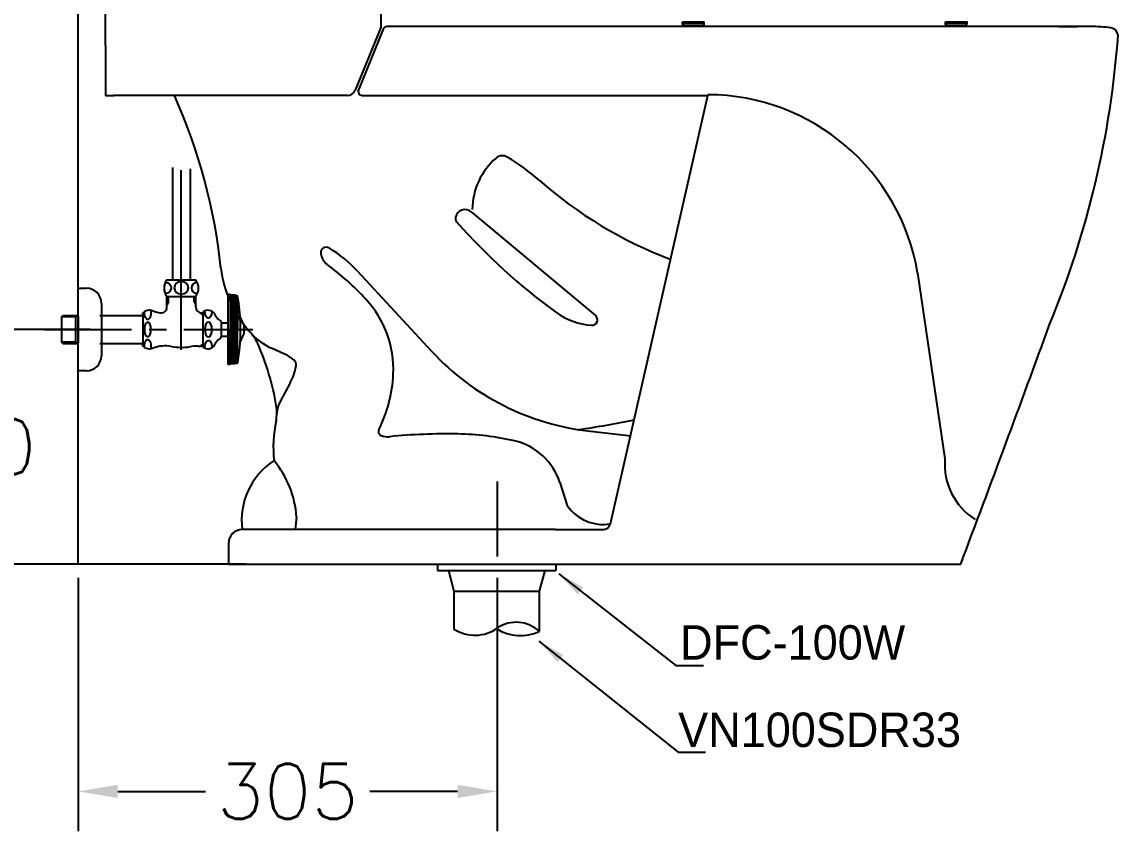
# Model space of a CAD drawing. Extents: x 63725 to 66151, y 58153 to 61583.
# Drawn here: x 64328 to 65125, y 58862 to 59450 of the extents above; entities that cross this region are included whole.
import ezdxf

# ---------------------------------------------------------------- set-up
doc = ezdxf.new("R2010")
doc.units = 0
doc.header["$MEASUREMENT"] = 0
doc.linetypes.add('CENTER', pattern=[50.8, 31.75, -6.35, 6.35, -6.35])
doc.layers.get('0').update_dxf_attribs({"linetype": 'CONTINUOUS'})
doc.layers.get('Defpoints').update_dxf_attribs({"linetype": 'CONTINUOUS'})
for name, color, linetype in [('002', 7, 'CONTINUOUS'), ('1', 2, 'CONTINUOUS'), ('3', 3, 'CONTINUOUS'), ('6', 6, 'CONTINUOUS'), ('CENTER', 1, 'CONTINUOUS'), ('Dim', 4, 'CONTINUOUS'), ('MAIN', 7, 'CONTINUOUS')]:
    doc.layers.add(name, color=color, linetype=linetype)
doc.layers.add('AM_6', color=2, linetype='CONTINUOUS', lineweight=30)
doc.styles.add('h', font='', dxfattribs={"height": 30})
doc.styles.get("Standard").update_dxf_attribs({"font": 'txt.shx', "bigfont": 'ghs.shx'})
doc.styles.get('h').set_extended_font_data('Haansoft Batang')
doc.dimstyles.new('SERIM', dxfattribs={"dimscale": 10, "dimtxt": 3, "dimasz": 2, "dimexe": 1, "dimexo": 1.5, "dimgap": 1, "dimtad": 1, "dimtoh": 1, "dimdec": 0, "dimdsep": 46, "dimtxsty": 'h', "dimcen": -0.3, "dimclrt": 2, "dimadec": 0, "dimazin": 0, "dimtfac": 1, "dimtdec": 0, "dimtmove": 1, "dimatfit": 3, "dimfxl": 0, "dimtolj": 1, "dimtzin": 0, "dimarcsym": 0})
doc.dimstyles.get("Standard").update_dxf_attribs({"dimtxt": 0.18, "dimasz": 0.18, "dimexe": 0.18, "dimexo": 0.0625, "dimgap": 0.09, "dimtad": 0, "dimtih": 1, "dimtoh": 1, "dimdec": 4, "dimzin": 0, "dimdsep": 46, "dimtxsty": 'Standard', "dimcen": 0.09, "dimadec": 0, "dimazin": 0, "dimtfac": 1, "dimtdec": 4, "dimtofl": 0, "dimtmove": 0, "dimatfit": 0, "dimfxl": 0, "dimtolj": 1, "dimtzin": 0, "dimarcsym": 0})

# ---------------------------------------------------------------- blocks, each defined once
blk = doc.blocks.new('*D16')
at = {"layer": 'Defpoints', "color": 0}
for p in [(64432.91, 59766.62), (64194.4, 59056.18), (64501.37, 59056.18)]:
    blk.add_point(p, dxfattribs=at)
at = {"layer": 'Dim', "color": 0, "lineweight": -2}
for p, q in [((64422.91, 59766.62), (64165.6, 59766.62)), ((64194.4, 59737.82), (64194.4, 59441)), ((64194.4, 59084.98), (64194.4, 59381.8)), ((64491.37, 59056.18), (64165.6, 59056.18))]:
    blk.add_line(p, q, dxfattribs=at)
at = {"layer": 'Dim', "color": 0}
for points in [[(64189.6, 59737.82), (64199.2, 59737.82), (64194.4, 59766.62)], [(64189.6, 59084.98), (64199.2, 59084.98), (64194.4, 59056.18)]]:
    blk.add_solid(points, dxfattribs=at)
at = {"layer": 'Dim', "color": 0, "insert": (64194.4, 59411.4), "char_height": 40, "attachment_point": 5}
blk.add_mtext('\\A1;710', dxfattribs=at)
blk = doc.blocks.new('*D17')
at = {"layer": 'Defpoints', "color": 0}
for p in [(64387.85, 59226.49), (64287.4, 59056.18), (64387.85, 59056.18)]:
    blk.add_point(p, dxfattribs=at)
at = {"layer": 'Dim', "color": 0, "lineweight": -2}
for p, q in [((64377.85, 59226.49), (64258.6, 59226.49)), ((64287.4, 59197.69), (64287.4, 59170.94)), ((64287.4, 59084.98), (64287.4, 59111.74)), ((64377.85, 59056.18), (64258.6, 59056.18))]:
    blk.add_line(p, q, dxfattribs=at)
at = {"layer": 'Dim', "color": 0}
for points in [[(64282.6, 59197.69), (64292.2, 59197.69), (64287.4, 59226.49)], [(64282.6, 59084.98), (64292.2, 59084.98), (64287.4, 59056.18)]]:
    blk.add_solid(points, dxfattribs=at)
at = {"layer": 'Dim', "color": 0, "insert": (64287.4, 59141.34), "char_height": 40, "attachment_point": 5}
blk.add_mtext('\\A1;170', dxfattribs=at)
blk = doc.blocks.new('*D9')
at = {"layer": 'Defpoints', "color": 0}
for p in [(64369.16, 59056.18), (64673.67, 59056.18), (64673.67, 58891.08)]:
    blk.add_point(p, dxfattribs=at)
at = {"layer": 'Dim', "color": 0, "lineweight": -2}
for p, q in [((64369.16, 59046.18), (64369.16, 58862.28)), ((64673.67, 59046.18), (64673.67, 58862.28)), ((64397.96, 58891.08), (64461.81, 58891.08)), ((64644.87, 58891.08), (64581.01, 58891.08))]:
    blk.add_line(p, q, dxfattribs=at)
at = {"layer": 'Dim', "color": 0}
for points in [[(64397.96, 58895.88), (64397.96, 58886.28), (64369.16, 58891.08)], [(64644.87, 58895.88), (64644.87, 58886.28), (64673.67, 58891.08)]]:
    blk.add_solid(points, dxfattribs=at)
at = {"layer": 'Dim', "color": 0, "insert": (64521.41, 58891.08), "char_height": 40, "attachment_point": 5}
blk.add_mtext('\\A1;305', dxfattribs=at)

msp = doc.modelspace()

# ---------------------------------------------------------------- linework, layer by layer
at = {"color": 0}
for p, q in [((64387.32871, 59739.59754), (64389.15561, 59396.48923)), ((65081.63092, 59446.48923), (65095.15031, 59446.48923)), ((64478.41556, 59056.18287), (65010.29395, 59056.18287))]:
    msp.add_line(p, q, dxfattribs=at)
msp.add_line((64978.91139, 59267.73048), (64998.86141, 59132.52431))
for centre, radius, start, end in [((65104.67073, 59335.06932), 111.4202, 82.39120024, 90), ((65118.62927, 59439.56133), 6, 6.01146468, 82.39120024), ((64449.34486, 59489.17007), 677.02552, 337.49998277, 355.85123005), ((51847.09232, 64040.45478), 14075.25643, 339.26073112, 340.015810176)]:
    msp.add_arc(centre, radius, start, end, dxfattribs=at)
at = {"layer": '002', "color": 7}
for centre, radius, start, end in [((64826.09155, 59242.02214), 154.96716, 9.54925196, 89.77645651), ((65046.21737, 59128.67272), 47.51233, 175.35021977, 237.5679646)]:
    msp.add_arc(centre, radius, start, end, dxfattribs=at)
at = {"layer": '1', "color": 7}
msp.add_line((65054.53867, 59446.87574), (65054.53838, 59446.87574), dxfattribs=at)
for points, degree in [([(64808.19462, 59448.80562), (64808.19462, 59449.13895), (64808.19462, 59449.47228), (64808.19462, 59449.80562)], 3), ([(64824.0047, 59448.80562), (64824.0047, 59449.30562), (64824.0047, 59449.80562)], 2), ([(64999.17964, 59448.80562), (64999.17964, 59449.13895), (64999.17964, 59449.47228), (64999.17964, 59449.80562)], 3), ([(65014.98971, 59448.80562), (65014.98971, 59449.30562), (65014.98971, 59449.80562)], 2)]:
    msp.add_open_spline(points, degree=degree, dxfattribs=at)
for points, knots in [([(64808.19462, 59448.80562), (64808.81338, 59448.80562), (64809.60835, 59448.80562), (64811.46645, 59448.80562), (64812.52198, 59448.80562), (64815.81399, 59448.80562), (64818.20416, 59448.80562), (64821.02726, 59448.80562), (64821.85147, 59448.80562), (64823.12943, 59448.80562), (64823.58116, 59448.80562), (64823.93721, 59448.80562), (64823.99892, 59448.80562), (64824.00472, 59448.80562)], [0, 0, 0, 0, 0.153758778, 0.153758778, 0.307517557, 0.307517557, 0.615035113, 0.615035113, 0.768793891, 0.768793891, 0.92255267, 0.92255267, 1, 1, 1, 1]), ([(64809.87196, 59446.80562), (64809.43284, 59446.80562), (64808.99641, 59447.02116), (64808.3754, 59447.76164), (64808.19462, 59448.28202), (64808.19462, 59448.80562)], [0, 0, 0, 0, 0.5, 0.5, 1, 1, 1, 1]), ([(64822.00371, 59446.80562), (64821.99889, 59446.80562), (64821.95234, 59446.80562), (64821.50511, 59446.80562), (64820.44925, 59446.80562), (64817.56314, 59446.80562), (64815.74475, 59446.80562), (64812.33603, 59446.80562), (64810.82193, 59446.80562), (64809.87196, 59446.80562)], [0, 0, 0, 0, 0.076778924, 0.076778924, 0.384519283, 0.384519283, 0.692259641, 0.692259641, 1, 1, 1, 1]), ([(64821.98445, 59446.80562), (64822.17078, 59446.80444), (64822.45882, 59446.8415), (64822.94101, 59447.01566), (64823.39525, 59447.3219), (64823.73286, 59447.76244), (64823.94791, 59448.26335), (64823.99969, 59448.58699), (64824.00095, 59448.80562)], [0, 0, 0, 0, 0.174574528, 0.27876615, 0.484765047, 0.686830896, 0.798219403, 1, 1, 1, 1]), ([(64999.17964, 59448.80562), (64999.7984, 59448.80562), (65000.59337, 59448.80562), (65002.45147, 59448.80562), (65003.50699, 59448.80562), (65006.799, 59448.80562), (65009.18918, 59448.80562), (65012.01228, 59448.80562), (65012.83648, 59448.80562), (65014.11445, 59448.80562), (65014.56618, 59448.80562), (65014.92223, 59448.80562), (65014.98393, 59448.80562), (65014.98973, 59448.80562)], [0, 0, 0, 0, 0.153758778, 0.153758778, 0.307517557, 0.307517557, 0.615035113, 0.615035113, 0.768793891, 0.768793891, 0.92255267, 0.92255267, 1, 1, 1, 1]), ([(65000.85697, 59446.80562), (65000.41785, 59446.80562), (64999.98143, 59447.02116), (64999.36041, 59447.76164), (64999.17964, 59448.28202), (64999.17964, 59448.80562)], [0, 0, 0, 0, 0.5, 0.5, 1, 1, 1, 1]), ([(65012.98873, 59446.80562), (65012.9839, 59446.80562), (65012.93735, 59446.80562), (65012.49012, 59446.80562), (65011.43427, 59446.80562), (65008.54815, 59446.80562), (65006.72977, 59446.80562), (65003.32105, 59446.80562), (65001.80695, 59446.80562), (65000.85697, 59446.80562)], [0, 0, 0, 0, 0.076778924, 0.076778924, 0.384519283, 0.384519283, 0.692259641, 0.692259641, 1, 1, 1, 1]), ([(65012.96946, 59446.80562), (65013.1558, 59446.80444), (65013.44383, 59446.8415), (65013.92602, 59447.01566), (65014.38026, 59447.3219), (65014.71787, 59447.76244), (65014.93292, 59448.26335), (65014.9847, 59448.58699), (65014.98596, 59448.80562)], [0, 0, 0, 0, 0.174574528, 0.27876615, 0.484765047, 0.686830896, 0.798219403, 1, 1, 1, 1])]:
    msp.add_open_spline(points, degree=3, knots=knots, dxfattribs=at)
at = {"layer": '3', "color": 0}
for p, q in [((64589.10828, 59445.77367), (64570.47433, 59400.2177)), ((64589.10828, 59445.77367), (64570.47433, 59400.2177)), ((65104.93027, 59446.48923), (64593.57597, 59446.48923)), ((64590.79928, 59444.62499), (64572.80176, 59400.62499)), ((64389.15561, 59396.48923), (64395.15561, 59396.48923)), ((64564.92093, 59396.48923), (64395.15561, 59396.48923)), ((64575.57846, 59396.48923), (64826.62999, 59396.48923)), ((64755.79951, 59085.31142), (64826.62999, 59396.48923)), ((64715.65602, 59081.18287), (64488.41556, 59081.18287)), ((64715.65602, 59081.18287), (64750.86688, 59081.18287)), ((64673.67424, 59076.98923), (64673.67424, 59066.48923)), ((64478.41556, 59071.18287), (64478.41556, 59056.18287))]:
    msp.add_line(p, q, dxfattribs=at)
for centre, radius, start, end in [((63367.03109, 59444.17728), 1222.28455, 0.14452027, 13.88998773), ((64586.33159, 59446.90943), 3, 337.75375239, 6.66037055), ((64586.33159, 59446.90943), 3, 337.75375239, 6.66037055), ((64593.57597, 59443.48923), 3, 90, 157.75375239), ((64564.92093, 59402.48923), 6, 270, 337.75375239), ((64575.57846, 59399.48923), 3, 157.75375239, 270), ((64488.41556, 59071.18287), 10, 90, 180), ((64750.19558, 59086.99584), 5.85161, 270.18301829, 343.27039248)]:
    msp.add_arc(centre, radius, start, end, dxfattribs=at)
at = {"layer": '6', "color": 0}
for p, q in [((64437.80561, 59344.08014), (64437.80561, 59262.48923)), ((64450.50561, 59343.08014), (64450.50561, 59262.48923)), ((64433.65561, 59262.48923), (64437.80561, 59262.48923)), ((64437.80561, 59262.48923), (64454.65561, 59262.48923)), ((64369.15561, 59196.48923), (64369.15561, 59256.48923)), ((64369.15561, 59256.48923), (64375.15561, 59256.48923)), ((64433.65561, 59250.48923), (64454.65561, 59250.48923)), ((64433.65561, 59242.57759), (64433.65561, 59250.48923)), ((64433.65561, 59246.48923), (64434.90561, 59246.48923)), ((64434.90561, 59246.48923), (64433.65561, 59244.32416)), ((64434.90561, 59246.48923), (64434.90561, 59250.48923)), ((64453.40561, 59246.48923), (64453.40561, 59250.48923)), ((64453.40561, 59246.48923), (64454.65561, 59246.48923)), ((64453.40561, 59246.48923), (64454.65561, 59244.32416)), ((64454.65561, 59242.98923), (64454.65561, 59250.48923)), ((64479.65561, 59251.98923), (64478.15561, 59251.98923)), ((64478.15561, 59250.98923), (64478.15561, 59251.98923)), ((64478.15561, 59226.48923), (64478.15561, 59250.98923)), ((64479.65561, 59251.78923), (64479.65561, 59251.98923)), ((64479.65561, 59251.78923), (64479.65561, 59226.48923)), ((64483.15561, 59251.07774), (64479.65561, 59251.07774)), ((64483.15561, 59250.07774), (64479.65561, 59250.07774)), ((64483.15561, 59249.07774), (64479.65561, 59249.07774)), ((64483.15561, 59248.07774), (64479.65561, 59248.07774)), ((64483.15561, 59247.07774), (64479.65561, 59247.07774)), ((64483.15561, 59251.48923), (64479.95561, 59251.48923)), ((64483.15561, 59251.48923), (64483.15561, 59226.48923)), ((64483.65561, 59250.98923), (64483.15561, 59251.48923)), ((64483.65561, 59250.98923), (64483.65561, 59226.48923)), ((64484.47936, 59250.98923), (64483.65561, 59250.98923)), ((64485.07079, 59250.48923), (64485.07079, 59226.48923)), ((64386.15561, 59245.48923), (64386.15561, 59207.48923)), ((64416.15448, 59235.74035), (64416.15448, 59238.48812)), ((64459.15561, 59237.73923), (64457.85657, 59238.6808)), ((64459.15561, 59237.73923), (64459.15561, 59238.48923)), ((64459.15561, 59238.48923), (64460.069, 59238.48923)), ((64460.069, 59238.48923), (64460.069, 59239.20994)), ((64460.069, 59214.48923), (64460.069, 59238.48923)), ((64483.15561, 59246.07774), (64479.65561, 59246.07774)), ((64483.15561, 59245.07774), (64479.65561, 59245.07774)), ((64483.15561, 59244.07774), (64479.65561, 59244.07774)), ((64483.15561, 59243.07774), (64479.65561, 59243.07774)), ((64483.15561, 59242.07774), (64479.65561, 59242.07774)), ((64483.15561, 59241.07774), (64479.65561, 59241.07774)), ((64483.15561, 59240.07774), (64479.65561, 59240.07774)), ((64483.15561, 59239.07774), (64479.65561, 59239.07774)), ((64357.15561, 59235.73923), (64358.15561, 59236.73923)), ((64367.65561, 59235.73923), (64357.15561, 59235.73923)), ((64357.27989, 59217.23923), (64357.27989, 59235.73923)), ((64358.15561, 59236.73923), (64369.15561, 59236.73923)), ((64367.65561, 59216.23923), (64367.65561, 59236.73923)), ((64367.65561, 59235.73923), (64368.65561, 59236.73923)), ((64369.15561, 59236.12227), (64369.15561, 59216.85684)), ((64385.03132, 59236.73923), (64416.15561, 59236.73923)), ((64416.15561, 59235.73923), (64416.15561, 59217.23923)), ((64459.15561, 59237.73923), (64460.069, 59237.73923)), ((64468.18242, 59237.81074), (64468.73478, 59236.85402)), ((64473.069, 59232.22157), (64473.069, 59231.23923)), ((64473.069, 59231.23923), (64473.069, 59221.73923)), ((64473.069, 59231.23923), (64478.15561, 59231.23923)), ((64483.15561, 59238.07774), (64479.65561, 59238.07774)), ((64483.15561, 59237.07774), (64479.65561, 59237.07774)), ((64483.15561, 59236.07774), (64479.65561, 59236.07774)), ((64483.15561, 59235.07774), (64479.65561, 59235.07774)), ((64483.15561, 59234.07774), (64479.65561, 59234.07774)), ((64483.15561, 59233.07774), (64479.65561, 59233.07774)), ((64483.15561, 59232.07774), (64479.65561, 59232.07774)), ((64483.15561, 59231.07774), (64479.65561, 59231.07774)), ((64478.15561, 59200.98923), (64478.15561, 59226.48923)), ((64483.15561, 59230.07774), (64479.65561, 59230.07774)), ((64483.15561, 59229.07774), (64479.65561, 59229.07774)), ((64483.15561, 59228.07774), (64479.65561, 59228.07774)), ((64483.15561, 59227.07774), (64479.65561, 59227.07774)), ((64479.65561, 59201.18923), (64479.65561, 59226.48923)), ((64483.15561, 59225.90071), (64479.65561, 59225.90071)), ((64483.15561, 59224.90071), (64479.65561, 59224.90071)), ((64483.15561, 59223.90071), (64479.65561, 59223.90071)), ((64483.15561, 59222.90071), (64479.65561, 59222.90071)), ((64483.15561, 59201.48923), (64483.15561, 59226.48923)), ((64483.65561, 59201.98923), (64483.65561, 59226.48923)), ((64485.07079, 59202.48923), (64485.07079, 59226.48923)), ((64367.65561, 59217.23923), (64357.15561, 59217.23923)), ((64358.15561, 59216.23923), (64357.15561, 59217.23923)), ((64358.15561, 59216.23923), (64369.15561, 59216.23923)), ((64368.65561, 59216.23923), (64367.65561, 59217.23923)), ((64385.03132, 59216.23923), (64416.15561, 59216.23923)), ((64416.15561, 59214.48923), (64416.15561, 59217.23923)), ((64416.15561, 59216.23923), (64416.15561, 59216.05749)), ((64416.15561, 59214.48923), (64416.15561, 59216.05749)), ((64459.15561, 59215.23923), (64457.85657, 59214.48923)), ((64459.15561, 59214.48923), (64459.15561, 59215.23923)), ((64459.15561, 59215.23923), (64460.069, 59215.23923)), ((64468.18242, 59215.16771), (64468.73478, 59216.12444)), ((64473.069, 59221.73923), (64478.15561, 59221.73923)), ((64473.069, 59220.75688), (64473.069, 59221.73923)), ((64483.15561, 59221.90071), (64479.65561, 59221.90071)), ((64483.15561, 59220.90071), (64479.65561, 59220.90071)), ((64483.15561, 59219.90071), (64479.65561, 59219.90071)), ((64483.15561, 59218.90071), (64479.65561, 59218.90071)), ((64483.15561, 59217.90071), (64479.65561, 59217.90071)), ((64483.15561, 59216.90071), (64479.65561, 59216.90071)), ((64483.15561, 59215.90071), (64479.65561, 59215.90071)), ((64483.15561, 59214.90071), (64479.65561, 59214.90071)), ((64456.44381, 59214.48923), (64460.069, 59214.48923)), ((64460.069, 59213.76851), (64460.069, 59214.48923)), ((64483.15561, 59213.90071), (64479.65561, 59213.90071)), ((64483.15561, 59212.90071), (64479.65561, 59212.90071)), ((64483.15561, 59211.90071), (64479.65561, 59211.90071)), ((64483.15561, 59210.90071), (64479.65561, 59210.90071)), ((64483.15561, 59209.90071), (64479.65561, 59209.90071)), ((64483.15561, 59208.90071), (64479.65561, 59208.90071)), ((64483.15561, 59207.90071), (64479.65561, 59207.90071)), ((64483.15561, 59206.90071), (64479.65561, 59206.90071)), ((64479.65561, 59200.98923), (64478.15561, 59200.98923)), ((64483.15561, 59205.90071), (64479.65561, 59205.90071)), ((64483.15561, 59204.90071), (64479.65561, 59204.90071)), ((64483.15561, 59203.90071), (64479.65561, 59203.90071)), ((64483.15561, 59202.90071), (64479.65561, 59202.90071)), ((64483.15561, 59201.90071), (64479.65561, 59201.90071)), ((64479.65561, 59200.98923), (64479.65561, 59201.18923)), ((64483.15561, 59201.48923), (64479.95561, 59201.48923)), ((64483.65561, 59201.98923), (64483.15561, 59201.48923)), ((64484.47936, 59201.98923), (64483.65561, 59201.98923)), ((64375.15561, 59196.48923), (64369.15561, 59196.48923))]:
    msp.add_line(p, q, dxfattribs=at)
for centre, radius, start, end in [((64441.65561, 59256.48923), 10, 143.13010235, 216.86989765), ((64446.65561, 59256.48923), 10, 323.13010235, 36.86989765), ((64375.15561, 59245.48923), 11, 0, 90), ((64479.95561, 59251.78923), 0.3, 180, 270), ((64484.47936, 59250.28923), 0.7, 9.49341, 90), ((64342.15561, 59226.48923), 145, 1.94314208, 9.49341), ((64421.06197, 59233.49647), 7, 69.03386253, 134.51293636), ((64432.45044, 59263.21693), 24.82771, 249.03386253, 262.28832154), ((64429.65561, 59242.57759), 4, 262.28832154, 0), ((64459.15561, 59242.98923), 4.5, 180, 270), ((64463.54314, 59235.13225), 5.35697, 30, 130.43056562), ((64480.85914, 59243.85402), 14, 210, 236.19017959), ((64342.15561, 59226.48923), 145, 350.50659, 1.94314208), ((64475.90137, 59226.44389), 14, 0.24727149, 38.21407326), ((64475.90137, 59226.56473), 14, 321.78592674, 359.75272851), ((64432.45044, 59189.76152), 24.82771, 79.26272498, 110.96613747), ((64463.54314, 59217.8462), 5.35697, 229.56943438, 330), ((64480.85914, 59209.12444), 14, 123.80982041, 150), ((64375.15561, 59207.48923), 11, 270, 0), ((64421.06197, 59219.48198), 7, 225.5, 290.96613747), ((64444.15561, 59251.48923), 38, 259.26272601, 279.30482553), ((64456.44381, 59176.48923), 38, 89.99999738, 99.30482351), ((64479.95561, 59201.18923), 0.3, 90, 180), ((64484.47936, 59202.68923), 0.7, 270, 350.50659)]:
    msp.add_arc(centre, radius, start, end, dxfattribs=at)
at = {"layer": '6', "color": 0, "extrusion": (0, 0, -1)}
for centre, major_axis, ratio, start_param, end_param in [((64431.47293, 59256.71681), (-5.22946, 0), 0.866391406, 1.82411945, 4.498970222), ((64456.92887, 59256.71681), (-5.22946, 0), 0.866391406, 4.942097007, 7.584650449), ((64419.71667, 59238.99413), (0, -5.21778), 0.460090084, 4.433610919, 7.934687634), ((64463.83426, 59240.08151), (0, -5.39901), 0.478204164, 4.790779575, 7.834250848), ((64419.71667, 59214.07494), (0, -5.21778), 0.460090084, 1.472185923, 5.009627066), ((64463.83426, 59213.16879), (0, -5.39901), 0.478204164, 1.540107538, 4.68362008)]:
    msp.add_ellipse(centre, major_axis=major_axis, ratio=ratio, start_param=start_param, end_param=end_param, dxfattribs=at)
for centre, major_axis, ratio in [((64444.15561, 59256.71681), (-5.22946, 0), 0.866391406), ((64419.71667, 59226.48923), (0, -5.21778), 0.460090084), ((64463.83426, 59226.48923), (0, -5.39901), 0.478204164)]:
    msp.add_ellipse(centre, major_axis=major_axis, ratio=ratio, dxfattribs=at)
at = {"layer": 'CENTER', "color": 0}
msp.add_line((64444.15561, 59252.11648), (64444.15561, 59342.08014), dxfattribs=at)
at = {"layer": 'CENTER', "color": 0, "linetype": 'CENTER', "ltscale": 2}
for p, q in [((64444.15561, 59211.77668), (64444.15561, 59326.60652)), ((64344.49578, 59226.48923), (64496.03769, 59226.48923))]:
    msp.add_line(p, q, dxfattribs=at)
at = {"layer": 'Dim', "color": 0}
for p, q in [((64808.19462, 59449.80562), (64824.0047, 59449.80562)), ((64999.17964, 59449.80562), (65014.98971, 59449.80562))]:
    msp.add_line(p, q, dxfattribs=at)
at = {"layer": 'MAIN', "color": 0}
msp.add_line((64369.1556, 59056.18286), (64369.1556, 60894.38878), dxfattribs=at)
at = {"layer": 'MAIN', "color": 7}
for p, q in [((64654.71246, 59311.91535), (64744.94356, 59236.59905)), ((64572.03406, 59268.95925), (64625.90186, 59210.77915)), ((64493.28527, 59225.62194), (64494.41008, 59224.36245)), ((64519.17796, 59208.66355), (64509.75866, 59212.88025)), ((64523.30236, 59187.73995), (64515.96776, 59174.20755)), ((64741.47274, 59152.57003), (64770.80631, 59149.35142)), ((64673.67424, 59116.11305), (64673.67424, 59061.59915)), ((64719.03476, 59115.46585), (64724.45766, 59098.61285)), ((64527.81366, 59090.33875), (64526.89482, 59081.18287)), ((64630.17609, 59056.50164), (64630.17609, 59051.50164)), ((64716.17609, 59056.50164), (64716.17609, 59051.50164)), ((64630.17609, 59051.50164), (64716.17609, 59051.50164)), ((64638.17609, 59051.50164), (64642.17609, 59036.50164)), ((64708.17609, 59051.50164), (64704.17609, 59036.50164)), ((64642.17609, 59036.50164), (64704.17609, 59036.50164)), ((64642.17609, 59036.50164), (64642.17609, 59008.99)), ((64704.17609, 59036.50164), (64704.17609, 59007.21416))]:
    msp.add_line(p, q, dxfattribs=at)
for centre, radius, start, end in [((64061.44831, 59227.56734), 413.74298, 6.04008119, 24.0966672), ((64705.53873, 59313.23644), 50, 130.965586, 179.405217), ((64677.34769, 59345.70589), 7, 59.494469, 130.965586), ((64604.75781, 59222.49993), 150, 48.591325, 59.494469), ((64909.01351, 59567.50496), 310, 228.591325, 249.35828862), ((64650.20813, 59306.55704), 7, 49.949056, 168.674178), ((64647.26655, 59307.1462), 4, 168.674178, 221.504153), ((64981.27938, 59602.69896), 450, 221.504153, 233.925831), ((64549.43933, 59282.27124), 4, 58.819322, 187.434314), ((64557.37208, 59283.30635), 12, 187.434314, 233.166283), ((64502.32513, 59204.4172), 95, 42.795994, 58.819322), ((64557.24277, 59281.608), 85, 187.099172, 221.197718), ((64424.28426, 59105.62228), 210, 42.864106, 53.166283), ((64523.23511, 59197.45762), 75, 357.4154, 42.864106), ((64745.74657, 59279.39679), 50, 233.925831, 265.816764), ((64742.39103, 59233.51934), 4, 265.816764, 50.347167), ((64472.23383, 59204.15814), 30, 23.763514, 42.335994), ((64472.23383, 59204.15814), 30, 23.763514, 42.335994), ((64527.21779, 59252.17652), 43, 221.131237, 245.88357), ((64325.7992, 59139.68413), 190, 9.561958, 23.763514), ((64507.32856, 59182.19481), 29, 50.506819, 65.883231), ((64761.65063, 59336.46634), 185, 222.795989, 263.738311), ((64488.12021, 59206.77199), 40, 331.588467, 350.035422), ((64522.59223, 59200.71561), 5, 350.035422, 50.506819), ((64498.26054, 59198.58498), 100, 333.286211, 357.4154), ((64483.57625, 59166.26238), 30, 348.161353, 9.561958), ((64533.55112, 59164.67732), 20, 151.542225, 178.183261), ((64603.45952, 59141.13305), 92.48871, 168.161353, 186.127539), ((64625.34341, 59883.87286), 737.934, 278.35387, 281.57625871), ((64590.26665, 59152.28298), 3, 153.286211, 249.562022), ((64594.08342, 59162.52519), 13.93025, 249.562022, 275.606858), ((64637.45631, 58720.71882), 430, 89.005933, 95.606858), ((64641.44655, 58950.68421), 200, 77.051486, 89.005933), ((64676.17823, 59101.74284), 45, 17.75545, 77.051486), ((64539.58685, 59087.95428), 51.61737, 122.96663331, 187.53806481), ((64456.59711, 59085.65973), 71.37004, 3.75898842, 39.71251902), ((64750.75782, 59117.00753), 32.09457, 214.96939126, 279.03795457), ((64657.43939, 59032.62647), 28.1363, 237.147553, 305.628753), ((64690.56326, 59036.27205), 32.08848, 237.190271, 295.101807), ((64687.41426, 58989.52743), 24.36758, 46.537948, 123.882183)]:
    msp.add_arc(centre, radius, start, end, dxfattribs=at)

# ---------------------------------------------------------------- texts
at = {"layer": 'AM_6', "color": 0, "char_height": 25, "attachment_point": 4, "style": 'h'}
for s, insert in [('{\\fGulim|b0|i0|c129|p50;DFC-100W}', (64806.46213, 58999.1053)), ('{\\fGulim|b0|i0|c129|p50;VN100SDR33}', (64805.05121, 58935.63742))]:
    msp.add_mtext(s, dxfattribs=dict(at, insert=insert))

# ---------------------------------------------------------------- dimensions: what is measured, and where the dimension line sits
at = {"layer": 'Dim', "color": 0}
for base, p1, p2, picture, middle in [((64194.39916, 59056.18287), (64432.9077, 59766.61943), (64501.36817, 59056.18287), '*D16', (64194.39916, 59411.40115)), ((64287.39916, 59056.18287), (64387.85351, 59226.48923), (64387.85351, 59056.18287), '*D17', (64287.39916, 59141.33605))]:
    dim = msp.add_linear_dim(base=base, p1=p1, p2=p2, angle=90, dimstyle='Standard', override={"dimscale": 160, "dimtxt": 0.25, "dimgap": 0.06, "dimdec": 0, "dimatfit": 3}, dxfattribs=at)
    dim.commit()
    dim.dimension.update_dxf_attribs({"geometry": picture, "text_midpoint": middle, "dimtype": 160})
dim = msp.add_linear_dim(base=(64673.67424, 58891.08014), p1=(64369.1556, 59056.18287), p2=(64673.67424, 59056.18287), dimstyle='Standard', override={"dimscale": 160, "dimtxt": 0.25, "dimgap": 0.06, "dimdec": 0, "dimatfit": 3}, dxfattribs=at)
dim.commit()
dim.dimension.update_dxf_attribs({"geometry": '*D9', "text_midpoint": (64521.41492, 58891.08014)})

# ---------------------------------------------------------------- leaders
for points in [[(64718.34481, 59049.07917), (64803.34482, 58982.4215), (64823.34482, 58982.4215)], [(64703.8941, 59000.11207), (64804.98454, 58919.47452), (64824.98454, 58919.47452)]]:
    msp.add_leader(points, dimstyle='SERIM', override={"dimse1": 1}, dxfattribs=at)

doc.saveas('drawing.dxf')
